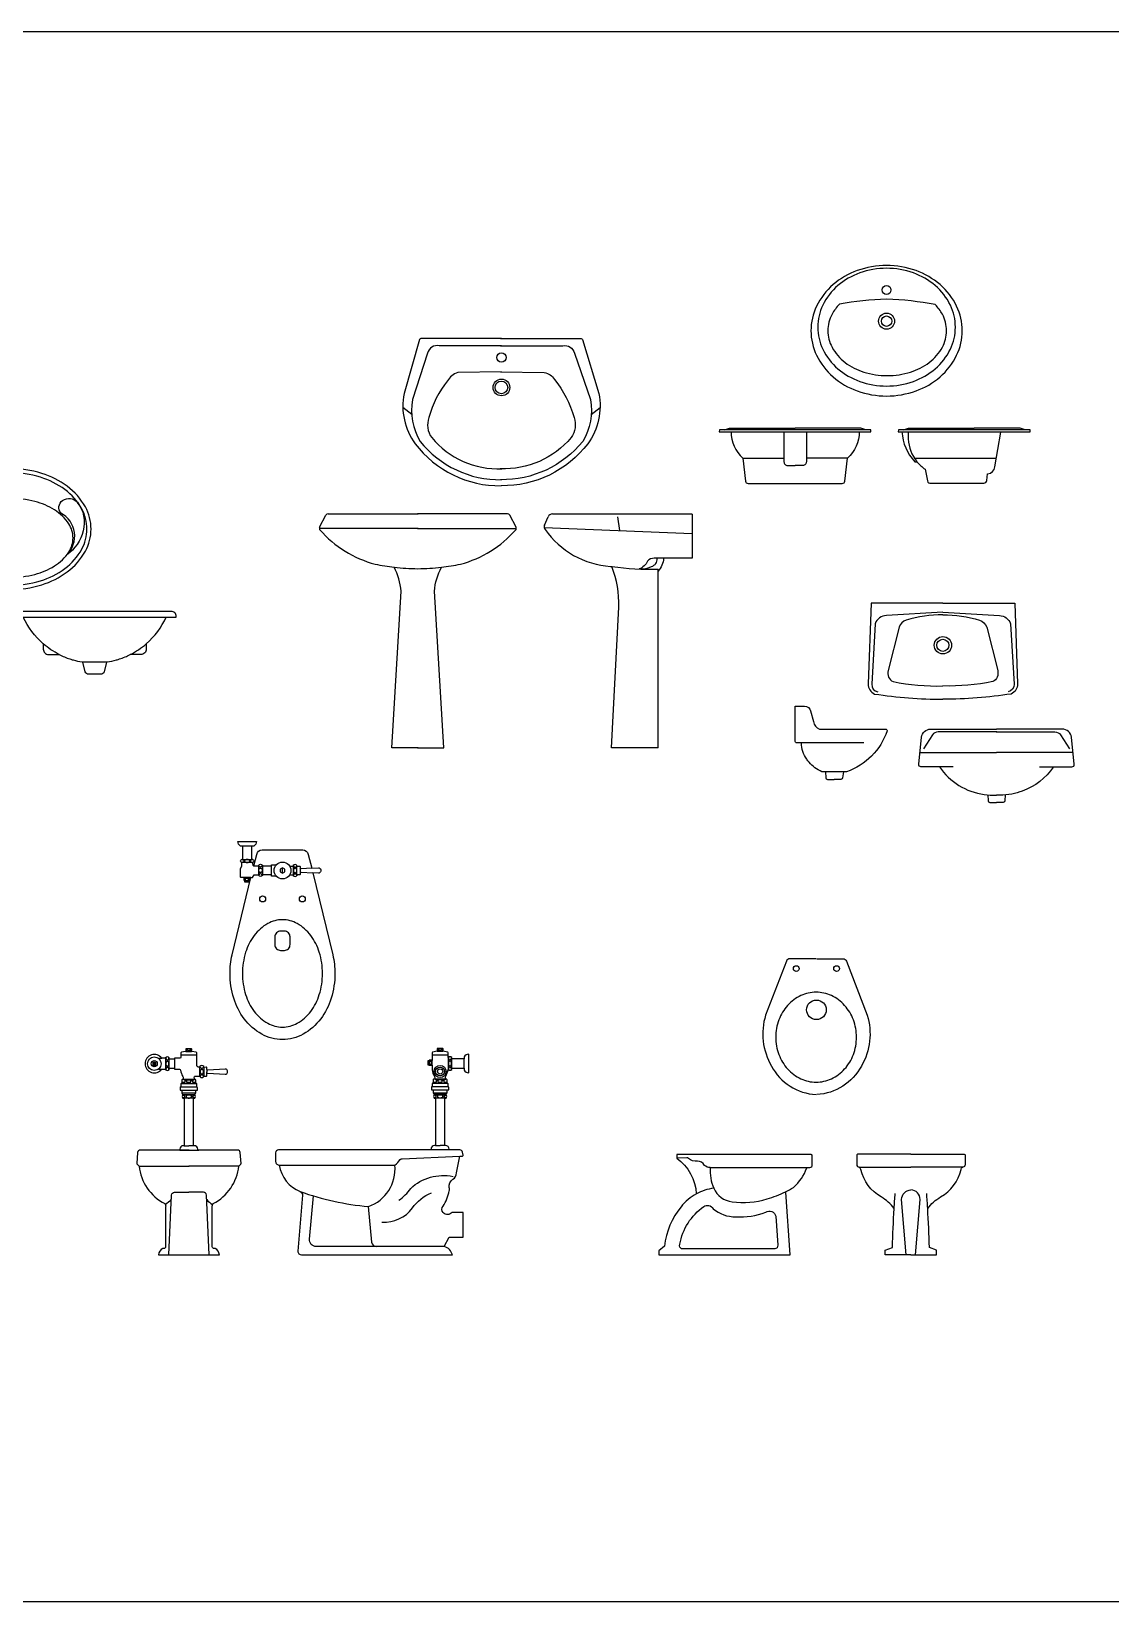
# Model space of a CAD drawing. Header units: millimetres. Extents: x 14385 to 129787, y 107826 to 186798.
# Drawn here: x 72514 to 76258, y 134575 to 140022 of the extents above; entities that cross this region are included whole.
import ezdxf

# ---------------------------------------------------------------- set-up
doc = ezdxf.new("R2010")
doc.units = ezdxf.units.MM
doc.header["$LTSCALE"] = 1000
doc.layers.add('FF-FIXT', color=31, linetype='Continuous')

# ---------------------------------------------------------------- blocks, each defined once
blk = doc.blocks.new('做成ACAD TuKuai0428')
at = {"color": 0}
for points in [[(-185.8, 691.4), (-434.8, 691.4), (-444.7, 411.1, 0.307283), (-422.8, 376.1, 0.039399), (-185.8, 358.1, 1.95227)], [(-185.8, 660.1), (-381.9, 648.7, 0.294881), (-420.8, 620.1), (-432.8, 410.1, 0.387832), (-411.8, 384.1, 3.105093)], [(-185.8, 691.4), (63.2, 691.4), (73.1, 411.1, -0.307283), (51.2, 376.1, -0.039399), (-185.8, 358.1, -1.95227)], [(-185.8, 660.1), (10.3, 648.7, -0.294881), (49.2, 620.1), (61.2, 410.1, -0.387832), (40.2, 384.1, -3.105093)], [(-185.8, 651.1, 0.079057), (-312.8, 632.1, 0.226993), (-337.8, 608.1), (-375.8, 457.1, 0.357975), (-358.8, 419.1, 0.056912), (-185.8, 404.1, 1.688734)], [(-185.8, 651.1, -0.079057), (-58.8, 632.1, -0.226993), (-33.8, 608.1), (4.2, 457.1, -0.357975), (-12.8, 419.1, -0.056912), (-185.8, 404.1, -1.688734)], [(-676.7, 206.5), (-691.7, 206.5, -0.414214), (-698.7, 213.6), (-698.7, 334), (-665.9, 334, -0.34856), (-644.8, 317.3), (-634.7, 280.5, 0.279479), (-613.7, 254.5, 2.189934)], [(-613.7, 254.5), (-384.8, 254.5, -0.414214), (-379.7, 249.4), (-379.7, 248.5, -0.235242), (-520, 106.4)], [(-197.8, 123.5), (-261.8, 123.5, -0.447254), (-269.8, 132.4), (-260, 226.1, -0.381978), (-228.2, 254.5), (0, 254.5)], [(0.7, 244.5), (-202.8, 244.5, 0.247091), (-221.8, 234.5), (-252.8, 185.5)], [(-0.7, 244.5), (202.8, 244.5, -0.247091), (221.8, 234.5), (252.8, 185.5)], [(197.8, 123.5), (261.8, 123.5, 0.447254), (269.8, 132.4), (260, 226.1, 0.381978), (228.2, 254.5), (0, 254.5)], [(-459.7, 206.5), (-676.7, 206.5, -0.414214)], [(-658.1, 150.1, -0.143761), (-676.7, 206.5, -1.011604)], [(-649.8, 139.5, -0.031963), (-658.1, 150.1, -1.011604)], [(-605.8, 106.4, -0.121736), (-649.8, 139.5, -0.969098)], [(-197.8, 123.5, 0.211167), (-42.9, 27.4, 39.481747)], [(-149.8, 123.5), (-197.8, 123.5, -0.447254)], [(197.8, 123.5, -0.156179), (89.3, 39, -39.481747)], [(149.8, 123.5), (197.8, 123.5, 0.447254)], [(-520, 106.4), (-605.8, 106.4, -0.310579)], [(-593.5, 105.9), (-592.2, 85.7, 0.399411), (-586.2, 80), (-562.9, 80)], [(-530.9, 105.9), (-533.7, 85.7, -0.399411), (-539.6, 80), (-562.9, 80)], [(-42.9, 27.4, 0.047015), (0, 25, 39.179914)], [(-30.5, 25.9), (-29.3, 5.7, 0.399411), (-23.3, 0), (0, 0)], [(42.9, 27.4, -0.047015), (0, 25, -39.179914)], [(30.5, 25.9), (29.3, 5.7, -0.399411), (23.3, 0), (0, 0)], [(81.6, 36.3, -0.044081), (42.9, 27.4, -39.481747)], [(89.3, 39, -0.00913), (81.6, 36.3, -39.481747)]]:
    blk.add_lwpolyline(points, format="xyb", dxfattribs=at)
for points in [[(-266.4, 173.5), (0, 173.5)], [(266.4, 173.5), (0, 173.5)]]:
    blk.add_lwpolyline(points, dxfattribs=at)
for radius in [30, 21]:
    blk.add_circle((-185.8, 545.1), radius, dxfattribs=at)
blk = doc.blocks.new('做成ACAD TuKuai0427')
blk.add_line((413.1, 88.1), (698.2, 88.1))
for points in [[(317.1, 755.9, 0.086016), (215.1, 738.2, 0.09242), (131.6, 689.6, 0.103199), (74.1, 614.5, 0.112371), (54.8, 529.6, 0.112371), (74.1, 444.7, 0.103199), (131.6, 369.6, 0.09242), (215.1, 321, 0.086016), (317.1, 303.3, 0.086016), (419.2, 321, 0.09242), (502.6, 369.6, 0.103199), (560.1, 444.7, 0.112371), (579.4, 529.6, 0.112371), (560.1, 614.5, 0.103199), (502.6, 689.6, 0.09242), (419.2, 738.2, 0.086016)], [(317.1, 746.2, 0.085303), (224.2, 730.2, 0.092016), (148.3, 686.4, 0.103432), (96, 618.6, 0.11326), (78.4, 542.1, 0.11326), (96, 465.6, 0.103432), (148.3, 397.8, 0.092016), (224.2, 354, 0.085303), (317.1, 338, 0.085303), (410.1, 354, 0.092016), (485.9, 397.8, 0.103432), (538.3, 465.6, 0.11326), (555.8, 542.1, 0.11326), (538.3, 618.6, 0.103432), (485.9, 686.4, 0.092016), (410.1, 730.2, 0.085303)]]:
    blk.add_lwpolyline(points, format="xyb", close=True)
for points in [[(153.3, 621.6, 0.065083), (127.8, 586.7, 0.126182), (113.1, 529.6, 0.126182)], [(113.1, 529.6, 0.126182), (127.8, 472.5, 0.105983), (173.5, 419.6, 0.086078), (238, 386.5, 0.075871), (319.2, 374.1, 0.075871), (400.4, 386.5, 0.086078), (465, 419.6, 0.105983), (510.7, 472.5, 0.126182), (525.3, 529.6, 0.126182), (510.7, 586.7, 0.062882), (486.2, 620.5, 0.086078)], [(-222.2, 179.3, 0.214765), (-181.8, 88.1)], [(-38.9, 178.3), (-38.9, 74.9, 0.414214), (-25.8, 61.8), (0.4, 61.8)], [(38.9, 178.3), (38.9, 74.9, -0.414214), (25.8, 61.8), (-0.4, 61.8)], [(222.2, 179.3, -0.214765), (181.8, 88.1)], [(370.4, 179.2, 0.177756), (415.1, 75.3), (422.3, 75.3)], [(392.3, 178.3), (392.3, 154.4, 0.162908), (422.3, 75.3)], [(654.2, 0.9, 0.390984), (664.6, 10.5), (667.5, 33.4, 0.379314), (693.2, 58.1), (713.2, 178.3)], [(-181.8, 88.1), (-172.6, 8.1, 0.381163), (-163.5, 0), (-99.5, 0), (-87.7, 0), (-26.6, 0), (0, 0), (26, 0), (87.7, 0), (99.5, 0), (163.5, 0, 0.381163), (172.6, 8.1), (181.8, 88.1)], [(422.3, 75.3, 0.071726), (450.4, 49.6), (458.9, 8.6, 0.429102), (471.3, 0.9), (601.7, 0.9, 0.390984)], [(601.7, 0.9), (654.2, 0.9, 0.390984)]]:
    blk.add_lwpolyline(points, format="xyb")
for points in [[(-244.7, 185.4), (-262.8, 185.4), (-263.8, 179.3)], [(-263.8, 179.3), (-222.2, 179.3)], [(-244.7, 185.4), (-227.3, 191.5), (0, 191.5)], [(244.7, 185.4), (-244.7, 185.4)], [(-222.2, 179.3), (222.2, 179.3)], [(244.7, 185.4), (227.3, 191.5), (0, 191.5)], [(222.2, 179.3), (262.8, 179.3), (262.8, 185.4), (244.7, 185.4)], [(376.1, 185.4), (358.1, 185.4), (357.1, 179.3)], [(357.1, 179.3), (370.4, 179.3)], [(370.4, 179.3), (713.2, 179.3)], [(376.1, 185.4), (393.5, 191.5), (620.8, 191.5)], [(797.5, 185.4), (376.1, 185.4)], [(797.5, 185.4), (780.2, 191.5), (620.8, 191.5)], [(713.2, 179.3), (815.6, 179.3), (815.6, 185.4), (797.5, 185.4)], [(-181.8, 88.1), (-38.9, 88.1)], [(181.8, 88.1), (38.9, 88.1)]]:
    blk.add_lwpolyline(points)
for centre, radius in [((317.1, 671.2), 15.3), ((317.1, 562.9), 27.8), ((317.1, 562.9), 18.1)]:
    blk.add_circle(centre, radius)
for centre, radius, start, end in [((358.2, -505.8), 1145.9, 92.0521, 100.2987), ((275.4, -505.9), 1146, 79.4024, 87.913)]:
    blk.add_arc(centre, radius, start, end)
blk = doc.blocks.new('做成ACAD TuKuai0426')
for p, q in [((133.1, 1156.5), (102.2, 1181.5)), ((755.8, 1156.5), (786.7, 1181.5)), ((-186.2, 765.6), (-164.3, 807.6)), ((-157, 812), (155, 812)), ((465.7, 812), (153.7, 812)), ((494.9, 765.6), (473, 807.6)), ((594.1, 773), (606.5, 802.3)), ((621.3, 812), (1105.7, 812)), ((987.7, 613.2), (987.7, 620)), ((987.7, 0), (987.7, 613.2))]:
    blk.add_line(p, q)
for points in [[(444.4, 1420.6), (165.3, 1420.6, 0.349334), (160.5, 1416.7), (106.8, 1229.5, 0.210862), (145.1, 1055.4, 0.238221), (443.4, 909.6, -0.006376)], [(441.5, 1420.6), (720.5, 1420.6, -0.349334), (725.4, 1416.7), (782.1, 1229.5, -0.210862), (743.8, 1055.4, -0.236938), (443.5, 909.6, 0.006376)], [(444.4, 1395.6), (228.4, 1395.6, 0.390337), (188.4, 1369.6), (136.1, 1208.4, 0.183446), (162.4, 1063.6, 0.232242), (444.4, 930.6, 0.646667)], [(441.5, 1395.6), (657.5, 1395.6, -0.390337), (697.5, 1369.6), (752.8, 1208.4, -0.183446), (726.5, 1063.6, -0.230237), (441.5, 930.6, -0.646667)], [(444.4, 1304.6), (292.9, 1302, 0.204561), (257.4, 1273.6, 0.107345), (192.7, 1146.3, 0.24654), (202.4, 1076.6, 0.234802), (445.4, 968.6, 0.791678)], [(441.5, 1304.6), (592.9, 1302, -0.218686), (628.5, 1278.6, -0.103144), (696.1, 1146.3, -0.24654), (686.5, 1076.6, -0.232404), (440.5, 968.6, -0.791678)], [(1105.7, 811), (1105.7, 658), (1006.7, 658, 0.240306)], [(1006.7, 658), (974.7, 658, 0.240306), (950.7, 648, -0.219906), (921.7, 621, 6.2607)], [(983.7, 658, -0.342017), (963.7, 628, -0.117748), (931.7, 620, 189.338615)], [(1006.7, 658, -0.172288), (987.6, 613.2, 0.079687)], [(155, 0), (64, 0), (96.8, 544, 0.094609), (72.3, 627, -1.525098)], [(153.7, 0), (244.7, 0), (211.8, 544, -0.094609), (236.3, 627, 1.525098)], [(987.7, 0), (825.7, 0), (851.4, 489, 0.103398), (827.5, 629.3, 5.161723)]]:
    blk.add_lwpolyline(points, format="xyb")
for points in [[(592.7, 765), (1105.7, 744)], [(846.7, 802), (853.7, 754.3)], [(155, 761), (-186, 761)], [(153.7, 761), (494.7, 761)]]:
    blk.add_lwpolyline(points)
for centre, radius in [((444.4, 1354.6), 16), ((444.4, 1250.6), 29), ((444.4, 1250.6), 22)]:
    blk.add_circle(centre, radius)
for centre, radius, start, end in [((-178.9, 761.8), 8.25, 152.4267, 221.363), ((-157, 803.8), 8.25, 90, 152.4267), ((465.7, 803.8), 8.25, 27.5733, 90), ((487.6, 761.8), 8.25, 318.637, 27.5733), ((608.8, 766.8), 16, 156.9487, 215.1468), ((621.3, 796), 16, 90, 156.9487), ((106.2, 1012.9), 388.2, 221.363, 255.1139), ((202.4, 1012.9), 388.2, 284.8861, 318.637), ((842.9, 931.6), 302.2, 215.1468, 266.1673), ((159.5, 1372.9), 751, 258.2458, 263.3339), ((159.5, 1372.9), 751, 258.2458, 263.3339), ((159.5, 1372.9), 751, 263.3339, 269.6059), ((149.2, 1372.9), 751, 270.3941, 276.6661), ((149.2, 1372.9), 751, 276.6661, 281.7542), ((969.3, 1683.1), 1063.2, 262.0734, 262.3523), ((969.3, 1683.1), 1063.2, 262.3523, 270.9902)]:
    blk.add_arc(centre, radius, start, end)
blk = doc.blocks.new('做成ACAD TuKuai0425')
for points in [[(39.7, 499.8, 0.12778), (59.7, 422.9, 0.106194), (122.5, 351.3, 0.085342), (210.8, 306.6, 0.074814), (322.2, 289.8, 0.074814), (433.7, 306.6, 0.085342), (522, 351.3, 0.106194), (584.8, 422.9, 0.12778), (604.7, 499.8, 0.12778), (584.8, 576.8, 0.106194), (522, 648.3, 0.085342), (433.7, 693, 0.074814), (322.2, 709.8, 0.074814), (210.8, 693, 0.085342), (122.5, 648.3, 0.106194), (59.7, 576.8, 0.12778)], [(54, 499.8, 0.12778), (72.2, 429.8, 0.106194), (131, 362.8, 0.085342), (215, 320.2, 0.074814), (322.2, 304.1, 0.074814), (429.5, 320.2, 0.085342), (513.5, 362.8, 0.106194), (572.3, 429.8, 0.12778), (590.5, 499.8, 0.12778), (572.3, 569.8, 0.106194), (513.5, 636.8, 0.085342), (429.5, 679.4, 0.074814), (322.2, 695.5, 0.074814), (215, 679.4, 0.085342), (131, 636.8, 0.106194), (72.2, 569.8, 0.12778)], [(542.1, 469, 0.147293), (527.4, 517.8, 0.107138), (477.7, 566.2, 0.076503), (410.1, 595.3, 0.063457), (322.3, 606.5, 0.063457), (234.4, 595.3, 0.076503), (166.8, 566.2, 0.107138), (117.1, 517.8, 0.147293), (102.4, 469, 0.147293), (117.1, 420.2, 0.107138), (166.8, 371.8, 0.076503), (234.4, 342.7, 0.063457), (322.3, 331.5, 0.063457), (410.1, 342.7, 0.076503), (477.7, 371.8, 0.107138), (527.4, 420.2, 0.147293)]]:
    blk.add_lwpolyline(points, format="xyb", close=True)
for points in [[(124.1, 410.5, -0.512124), (144.5, 555, 0.433862), (138.4, 599, 0.383662), (87.1, 592.9, 0.231311), (66.9, 493.5, 0.183091), (124.1, 410.5, 0.790231)], [(520.4, 410.3, 0.511627), (499.9, 555, -0.433862), (506, 599, -0.383662), (557.3, 592.9, -0.231311), (577.5, 493.5, -0.182861), (520.4, 410.3, -0.790231)], [(-187.9, 194.6), (-199, 194.6), (-244.3, 194.6), (-244.3, 196.8, -0.414214), (-227, 214.1), (160.8, 214.1, -0.414214), (178.1, 196.8), (178.1, 194.6)], [(-187.9, 195.3), (-178.2, 85, 0.221907), (-172.9, 75.8)], [(155.9, 194.4), (126.3, 105.7, -0.233781), (24.3, 42.1)], [(865.3, 194.6), (899.9, 194.6), (899.9, 196.8, 0.414214), (882.6, 214.1), (352.4, 214.1, 0.414214), (335.1, 196.8), (335.1, 194.6)], [(438.9, 101.7, -0.108206), (369.7, 194.6, -7.780617)], [(796.1, 101.7, 0.108206), (865.3, 194.6, 7.780617)], [(-172.9, 75.8, 0.153616), (-165.7, 73.5), (-159.3, 73.5)], [(-133, 29.3, -0.160847), (-156.4, 73.5, -108.489419)], [(24.3, 42.1), (-65.3, 42.1, -0.227823), (-129.2, 73.5, -0.240684)], [(438.9, 101.7), (438.9, 83.1, 0.414214), (457.5, 64.5), (494.3, 64.5)], [(494.3, 64.5, -0.061835), (438.9, 101.7, -7.780617)], [(494.3, 64.5, 0.037253), (531.5, 49.1, 0.010455), (542.3, 45.7, 0.030168), (574.2, 38.7), (617.5, 38.7), (660.8, 38.7, 0.030168), (692.7, 45.7, 0.010455), (703.5, 49.1, 0.037253), (740.7, 64.5, 7.780617)], [(796.1, 101.7), (796.1, 83.1, -0.414214), (777.5, 64.5), (740.7, 64.5)], [(740.7, 64.5, 0.061835), (796.1, 101.7, 7.780617)], [(-62.3, 7.2), (-77.8, 7.2, -0.193211), (-133, 29.3, -108.489419)], [(-53.6, 0), (-54.2, 0, -0.392281), (-62.3, 7.5)], [(-1, 0), (-53.6, 0, -0.392281)], [(24.3, 42.1), (11.3, 8.1, -0.310853), (-0.4, 0), (-1, 0, -0.392281)], [(658.5, 38.5), (650.5, 4.5, -0.310853), (638.7, -3.6), (638.2, -3.6), (617.5, -3.6), (596.8, -3.6), (596.2, -3.6, -0.310853), (584.5, 4.5), (576.5, 38.5)]]:
    blk.add_lwpolyline(points, format="xyb")
for points in [[(155.9, 194.6), (143.5, 194.6), (-187.9, 194.6)], [(178.1, 194.6), (155.9, 194.6)], [(335.1, 194.6), (369.7, 194.6)], [(369.7, 194.6), (865.3, 194.6)], [(-159.3, 73.5), (-156.4, 73.5)], [(-156.4, 73.5), (-129.2, 73.5)], [(-62.3, 7.5), (-64.9, 42.1)], [(-1, 0), (0, 0), (0, 0)]]:
    blk.add_lwpolyline(points)
for centre, radius in [((318.2, 652.4), 16.2), ((318.2, 486.4), 36), ((318.2, 486.4), 24.1)]:
    blk.add_circle(centre, radius)
blk = doc.blocks.new('做成ACAD TuKuai0419')
for points in [[(90.3, 1027), (-1.3, 1027, 0.31031), (-12.7, 1019.2), (-84.9, 831.4, 0.209071), (-64.7, 655, 0.263422), (90.3, 556, 0.714646)], [(92.3, 1027), (183.9, 1027, -0.31031), (195.3, 1019.2), (267.5, 831.4, -0.209071), (247.3, 655, -0.263422), (92.3, 556, -0.714646)], [(57.7, 302.7), (68.7, 302.7, 0.438585), (76.7, 312.7), (76.7, 343.7, 0.414214), (72.7, 347.7), (-393.3, 347.7)], [(-393.3, 347.7), (-393.3, 335.7, -0.232193)], [(-277.2, 302.6, -0.188795), (-296.9, 310.3, 0.29767), (-321.3, 324.9, -0.250838), (-352.3, 334.7, 0.109772), (-358.3, 336.7), (-393.3, 335.7)], [(-393.3, 335.7, -0.230632), (-325.3, 211.7, 60.525844)], [(419.2, 349.7), (236.2, 349.7, 0.414214), (231.2, 344.7), (231.2, 312.7, 0.382162), (239.2, 303.8)], [(419.2, 349.7), (602.2, 349.7, -0.414214), (607.2, 344.7), (607.2, 312.7, -0.382162), (599.2, 303.8)], [(-277.9, 302.7), (57.7, 302.7, 0.437278)], [(-277.2, 302.6, 0.110319), (-264.9, 230.8, 0.256278)], [(-15.8, 218.6, 0.022231), (11.4, 233.7, 0.136204), (57.7, 301.7, 1.370328)], [(239.2, 303.8, 0.027671), (240.2, 303.7), (419.2, 303.7)], [(360.9, 160.6, 0.106999), (316.2, 200.7, -0.204744), (245.2, 295.7, 0.337547), (239.2, 303.7, -7.19455)], [(599.2, 303.8, -0.027671), (598.2, 303.7), (419.2, 303.7)], [(477.5, 160.6, -0.106999), (522.2, 200.7, 0.204744), (593.2, 295.7, -0.337547), (599.2, 303.7, 7.19455)], [(-264.9, 230.8, 0.092456), (-325.1, 211.4, 0.140976)], [(-264.9, 230.8, 0.256278), (-201.3, 183.8, 0.106428), (-79.6, 194.1, 0.048986), (-15.8, 218.6, 0.137135)], [(403.2, -0.3), (387, 192, -0.38822), (419.2, 225.7, -1.070237)], [(435.2, -0.3), (451.4, 192, 0.38822), (419.2, 225.7, 1.070237)], [(-325.1, 211.4, 0.101686), (-378.3, 166.7, 0.144512), (-435.5, 30.3), (-455, 14), (-455, -0.3), (0, 0), (-15.3, 217.5)], [(-50, 134.1), (-43, 33.4, -0.430149), (-53.3, 20.3), (-374.3, 20.3, -0.432977), (-382.5, 36.5, -0.197534), (-299.3, 167.7, -0.457931), (-267.3, 159.7, 0.171195), (-188.3, 131.7, 0.109936), (-84.3, 148.3, -0.534838), (-50, 134.1, -1.217066)], [(361.1, 160.6, -0.003026), (364.5, 212.9, -28.132886)], [(477.4, 160.6, 0.003026), (474, 212.9, 28.132886)], [(419.2, -0.3), (330.2, -0.3), (330.2, 15.7), (355.2, 25.4, -0.007807), (361.1, 160.6, -28.132886)], [(419.2, -0.3), (508.2, -0.3), (508.2, 15.7), (483.3, 25.4, 0.007807), (477.4, 160.6, 28.132886)]]:
    blk.add_lwpolyline(points, format="xyb")
blk.add_lwpolyline([(90.3, 911, 0.108528), (37.5, 899.4, 0.102098), (-8.7, 865.3, 0.094151), (-38.8, 815.4, 0.089211), (-49.7, 755, 0.089211), (-38.8, 694.5, 0.094151), (-8.7, 644.7, 0.102098), (37.5, 610.6, 0.108528), (90.3, 599, 0.108528), (143.1, 610.6, 0.102098), (189.3, 644.7, 0.094151), (219.4, 694.5, 0.089211), (230.3, 755, 0.089211), (219.4, 815.4, 0.094151), (189.3, 865.3, 0.102098), (143.1, 899.4, 0.108528)], format="xyb", close=True)
for centre, radius in [((21.3, 993), 10), ((161.3, 993), 10), ((91.3, 850), 34)]:
    blk.add_circle(centre, radius)
blk = doc.blocks.new('做成ACAD TuKuai0418')
for p, q in [((-772.4, 669), (-772.4, 657.5)), ((191.9, 658.6), (191.9, 674.6)), ((246.9, 684.7), (246.9, 643.2)), ((302.5, 648.2), (302.5, 679.7)), ((-758.2, 644.5), (-746.5, 644.5)), ((-600.9, 651.5), (-600.9, 619.5)), ((-683.9, 363.7), (-621.1, 363.7)), ((250.6, 364.4), (187.8, 364.4))]:
    blk.add_line(p, q)
for points in [[(-465.1, 1372), (-465.1, 1418), (-473.1, 1418, -0.293225), (-482.1, 1434), (-418.1, 1434, -0.293225), (-427.1, 1418), (-435.1, 1418), (-435.1, 1372), (-430.6, 1372, -0.636364), (-430.6, 1361), (-432.1, 1361), (-432.1, 1356.5, 0.32715), (-426.9, 1349.3), (-417.1, 1389.4, -0.345636), (-398.4, 1404.7), (-257.5, 1404.7, -0.345636), (-238.1, 1389.4), (-226.2, 1341.1), (-202.8, 1342.5, -0.415336), (-194.8, 1336), (-194.8, 1331, -0.415336), (-202.8, 1324.5), (-222.5, 1325.6), (-153, 1041.3, -0.056198), (-145.7, 976.4, -0.075062), (-158.7, 890.2, -0.085516), (-194.9, 819, -0.106146), (-255.8, 765.8, -0.127402), (-327.6, 747.2, -0.127402), (-399.4, 765.8, -0.106146), (-460.3, 819, -0.085516), (-496.5, 890.2, -0.075062), (-509.5, 976.4, -0.056198), (-502.2, 1041.3), (-436.8, 1309), (-443.6, 1309), (-443.6, 1306.4), (-442.6, 1306.4), (-442.6, 1298.4), (-445.1, 1298.4), (-445.1, 1293), (-458, 1293), (-458, 1298.4), (-460.6, 1298.4), (-460.6, 1306.4), (-459.6, 1306.4), (-459.6, 1309), (-471.1, 1309, -0.414214), (-473.1, 1311), (-473.1, 1339), (-468.1, 1350), (-468.1, 1361), (-469.7, 1361, -0.636364), (-469.7, 1372, -0.222222)], [(-450.1, 1372, 0.06206), (-453.7, 1371.5, 0.075298), (-456.5, 1370.3, 0.107049), (-458.5, 1368.4, 0.150029), (-459.1, 1366.5, 0.150029), (-458.5, 1364.5, 0.107049), (-456.5, 1362.6, 0.075298), (-453.7, 1361.4, 0.06206), (-450.1, 1361, 0.06206), (-446.5, 1361.4, 0.075298), (-443.8, 1362.6, 0.107049), (-441.7, 1364.5, 0.150029), (-441.1, 1366.5, 0.150029), (-441.7, 1368.4, 0.107049), (-443.8, 1370.3, 0.075298), (-446.5, 1371.5, 0.06206)], [(-397.1, 1316.5, -0.538462), (-410.1, 1316.5), (-410.1, 1351.5, -0.538462), (-397.1, 1351.5)], [(-409.6, 1334, -0.075445), (-409.2, 1337.1, -0.085783), (-407.9, 1339.6, -0.10607), (-405.8, 1341.4, -0.126822), (-403.6, 1342, -0.126822), (-401.4, 1341.4, -0.10607), (-399.4, 1339.6, -0.085783), (-398.1, 1337.1, -0.075445), (-397.6, 1334, -0.075445), (-398.1, 1330.8, -0.085783), (-399.4, 1328.3, -0.10607), (-401.4, 1326.5, -0.126822), (-403.6, 1326, -0.126822), (-405.8, 1326.5, -0.10607), (-407.9, 1328.3, -0.085783), (-409.2, 1330.8, -0.075445)], [(-290.3, 1316, 0.538462), (-277.3, 1316), (-277.3, 1351, 0.538462), (-290.3, 1351)], [(-277.8, 1333.5, 0.075445), (-278.2, 1336.6, 0.085783), (-279.5, 1339.1, 0.10607), (-281.6, 1340.9, 0.126822), (-283.8, 1341.5, 0.126822), (-286, 1340.9, 0.10607), (-288, 1339.1, 0.085783), (-289.3, 1336.6, 0.075445), (-289.8, 1333.5, 0.075445), (-289.3, 1330.3, 0.085783), (-288, 1327.8, 0.10607), (-286, 1326, 0.126822), (-283.8, 1325.5, 0.126822), (-281.6, 1326, 0.10607), (-279.5, 1327.8, 0.085783), (-278.2, 1330.3, 0.075445)], [(-188.7, 976.4, 0.075062), (-199.8, 1049.8, 0.085516), (-229.4, 1108, 0.106146), (-276.7, 1149.4, 0.127402), (-327.6, 1162.6, 0.127402), (-378.5, 1149.4, 0.106146), (-425.8, 1108, 0.085516), (-455.4, 1049.8, 0.075062), (-466.5, 976.4, 0.075062), (-455.4, 902.9, 0.085516), (-425.8, 844.7, 0.106146), (-378.5, 803.3, 0.127402), (-327.6, 790.2, 0.127402), (-276.7, 803.3, 0.106146), (-229.4, 844.7, 0.085516), (-199.8, 902.9, 0.075062)], [(-334.1, 1056.4), (-321.1, 1056.4, 0.414214), (-301.1, 1076.4), (-301.1, 1103.2, 0.414214), (-321.1, 1123.2), (-334.1, 1123.2, 0.414214), (-354.1, 1103.2), (-354.1, 1076.4, 0.414214)], [(-652.4, 714.5, 0.051099), (-654.6, 714.3, 0.064948), (-656.3, 713.7, 0.104203), (-657.6, 712.7, 0.174705), (-657.9, 711.7, 0.174705), (-657.6, 710.8, 0.104203), (-656.3, 709.8, 0.064948), (-654.6, 709.2, 0.051099), (-652.4, 709, 0.051099), (-650.2, 709.2, 0.064948), (-648.5, 709.8, 0.104203), (-647.2, 710.8, 0.174705), (-646.9, 711.7, 0.174705), (-647.2, 712.7, 0.104203), (-648.5, 713.7, 0.064948), (-650.2, 714.3, 0.051099)], [(219.4, 715.2, 0.051099), (217.2, 715, 0.064948), (215.5, 714.4, 0.104203), (214.2, 713.4, 0.174705), (213.9, 712.4, 0.174705), (214.2, 711.5, 0.104203), (215.5, 710.5, 0.064948), (217.2, 709.9, 0.051099), (219.4, 709.7, 0.051099), (221.6, 709.9, 0.064948), (223.3, 710.5, 0.104203), (224.6, 711.5, 0.174705), (224.9, 712.4, 0.174705), (224.6, 713.4, 0.104203), (223.3, 714.4, 0.064948), (221.6, 715, 0.051099)], [(-726.9, 671.5, 0.139889), (-728.9, 670.9, 0.107118), (-730.8, 669.1, 0.079812), (-731.9, 666.5, 0.067459), (-732.4, 663.2, 0.067459), (-731.9, 660, 0.079812), (-730.8, 657.4, 0.107118), (-728.9, 655.6, 0.139889), (-726.9, 655, 0.139889), (-724.9, 655.6, 0.107118), (-723, 657.4, 0.079812), (-721.8, 660, 0.067459), (-721.4, 663.2, 0.067459), (-721.8, 666.5, 0.079812), (-723, 669.1, 0.107118), (-724.9, 670.9, 0.139889)], [(253.4, 672.2, 0.139889), (251.4, 671.6, 0.107118), (249.5, 669.8, 0.079812), (248.4, 667.2, 0.067459), (247.9, 663.9, 0.067459), (248.4, 660.7, 0.079812), (249.5, 658.1, 0.107118), (251.4, 656.3, 0.139889), (253.4, 655.7, 0.139889), (255.4, 656.3, 0.107118), (257.3, 658.1, 0.079812), (258.5, 660.7, 0.067459), (258.9, 663.9, 0.067459), (258.5, 667.2, 0.079812), (257.3, 669.8, 0.107118), (255.4, 671.6, 0.139889)], [(-613.4, 635.5, 0.075445), (-612.9, 632.3, 0.085783), (-611.6, 629.8, 0.10607), (-609.6, 628.1, 0.126822), (-607.4, 627.5, 0.126822), (-605.2, 628.1, 0.10607), (-603.1, 629.8, 0.085783), (-601.9, 632.3, 0.075445), (-601.4, 635.5, 0.075445), (-601.9, 638.6, 0.085783), (-603.1, 641.1, 0.10607), (-605.2, 642.9, 0.126822), (-607.4, 643.5, 0.126822), (-609.6, 642.9, 0.10607), (-611.6, 641.1, 0.085783), (-612.9, 638.6, 0.075445)], [(-652.4, 554.5, 0.056317), (-656.2, 554.1, 0.070072), (-659.1, 553, 0.106079), (-661.3, 551.1, 0.1622), (-661.9, 549.2, 0.1622), (-661.3, 547.4, 0.106079), (-659.1, 545.5, 0.070072), (-656.2, 544.4, 0.056317), (-652.4, 544, 0.056317), (-648.6, 544.4, 0.070072), (-645.7, 545.5, 0.106079), (-643.5, 547.4, 0.1622), (-642.9, 549.2, 0.1622), (-643.5, 551.1, 0.106079), (-645.7, 553, 0.070072), (-648.6, 554.1, 0.056317)], [(219.3, 555.2, 0.056317), (215.4, 554.8, 0.070072), (212.6, 553.7, 0.106079), (210.4, 551.8, 0.1622), (209.8, 549.9, 0.1622), (210.4, 548.1, 0.106079), (212.6, 546.2, 0.070072), (215.4, 545.1, 0.056317), (219.3, 544.7, 0.056317), (223.1, 545.1, 0.070072), (226, 546.2, 0.106079), (228.2, 548.1, 0.1622), (228.8, 549.9, 0.1622), (228.2, 551.8, 0.106079), (226, 553.7, 0.070072), (223.1, 554.8, 0.056317)]]:
    blk.add_lwpolyline(points, format="xyb", close=True)
for points in [[(-435.1, 1418), (-465.1, 1418)], [(-436.8, 1309), (-431.1, 1309), (-426.1, 1319), (-410.1, 1319)], [(-348.7, 1313.5), (-365.6, 1313.5), (-365.6, 1353.5), (-348.7, 1353.5)], [(-327.6, 1324), (-327.6, 1343)], [(-460.6, 1306.4), (-456.6, 1305.4), (-451.6, 1306.4), (-446.6, 1305.4), (-442.6, 1306.4)], [(-460.6, 1298.4), (-456.6, 1299.4), (-451.6, 1298.4), (-446.6, 1299.4), (-442.6, 1298.4)], [(-443.6, 1306.4), (-459.6, 1306.4)], [(-458, 1298.4), (-445.1, 1298.4)], [(-456.6, 1305.4), (-456.6, 1299.4)], [(-446.6, 1305.4), (-446.6, 1299.4)], [(-758.2, 682), (-746.5, 682)], [(-701.9, 679), (-701.9, 647.5)], [(-679.9, 693.5), (-624.9, 693.5)], [(-662.4, 705.5), (-642.9, 705.5)], [(180.9, 657.6), (181.9, 661.6), (180.9, 666.6), (181.9, 671.6), (180.9, 675.6)], [(180.9, 673.6), (180.9, 659.6)], [(181.9, 671.6), (187.9, 671.6)], [(181.9, 661.6), (187.9, 661.6)], [(188.9, 657.6), (187.9, 661.6), (188.9, 666.6), (187.9, 671.6), (188.9, 675.6)], [(188.9, 658.6), (188.9, 674.6)], [(191.9, 694.2), (246.9, 694.2)], [(209.4, 706.2), (228.9, 706.2)], [(-676.9, 599), (-664.9, 599), (-664.9, 605), (-660.4, 605), (-660.4, 599), (-644.9, 599), (-644.9, 605), (-639.9, 605), (-639.9, 599), (-628.2, 599)], [(-632.9, 608.5), (-672.4, 608.5)], [(-613.9, 618.5), (-613.9, 653)], [(-589.9, 643), (-589.9, 635.5)], [(-589.9, 628), (-589.9, 635.5)], [(194.8, 599.7), (206.8, 599.7), (206.8, 605.7), (211.3, 605.7), (211.3, 599.7), (226.8, 599.7), (226.8, 605.7), (231.8, 605.7), (231.8, 599.7), (243.4, 599.7)], [(237.9, 609.2), (200.4, 609.2)], [(-679.9, 583), (-625.1, 583)], [(-676.9, 595), (-628.4, 595)], [(-676.9, 572), (-628.4, 572)], [(-676.9, 562), (-628.4, 562)], [(-671.9, 556.5), (-632.9, 556.5)], [(191.8, 583.7), (246.6, 583.7)], [(194.8, 595.7), (243.3, 595.7)], [(194.8, 572.7), (243.3, 572.7)], [(194.8, 562.7), (243.3, 562.7)], [(199.8, 557.2), (238.8, 557.2)], [(-668.5, 378.8), (-652.5, 378.8)], [(-636.5, 378.8), (-652.5, 378.8)], [(203.2, 379.5), (219.2, 379.5)], [(235.2, 379.5), (219.2, 379.5)], [(-825.1, 308), (-651.5, 308)], [(-478.8, 308), (-652.5, 308)]]:
    blk.add_lwpolyline(points)
for points in [[(-469.7, 1372, -0.05453), (-466.5, 1371.5, -0.075298), (-463.8, 1370.3, -0.107049), (-461.7, 1368.4, -0.150029), (-461.1, 1366.5, -0.150029), (-461.7, 1364.5, -0.107049), (-463.8, 1362.6, -0.075298), (-466.5, 1361.4, -0.05453), (-469.7, 1361, -0.06206)], [(-465.1, 1372), (-435.1, 1372, -0.636364)], [(-430.6, 1372, 0.05453), (-433.8, 1371.5, 0.075298), (-436.5, 1370.3, 0.107049), (-438.6, 1368.4, 0.150029), (-439.2, 1366.5, 0.150029), (-438.6, 1364.5, 0.107049), (-436.5, 1362.6, 0.075298), (-433.8, 1361.4, 0.05453), (-430.6, 1361, 0.06206)], [(-432.1, 1361), (-468.1, 1361, -0.636364)], [(-443.6, 1309), (-459.6, 1309, -0.414214)], [(-410.1, 1349), (-424.6, 1349, -0.076673), (-426.9, 1349.3)], [(-397.7, 1352.2, -0.046159), (-398.1, 1350.3, -0.085783), (-399.4, 1347.8, -0.10607), (-401.4, 1346, -0.126822), (-403.6, 1345.5, -0.126822), (-405.8, 1346, -0.10607), (-407.9, 1347.8, -0.085783), (-409.2, 1350.3, -0.046159), (-409.6, 1352.2, -0.075445)], [(-397.7, 1315.7, 0.046159), (-398.1, 1317.6, 0.085783), (-399.4, 1320.1, 0.10607), (-401.4, 1321.9, 0.126822), (-403.6, 1322.5, 0.126822), (-405.8, 1321.9, 0.10607), (-407.9, 1320.1, 0.085783), (-409.2, 1317.6, 0.046159), (-409.6, 1315.7, 0.075445)], [(-365.6, 1349), (-395.1, 1349, -0.414214), (-397.1, 1351)], [(-365.6, 1319), (-395.1, 1319, 0.414214), (-397.1, 1317)], [(-302.6, 1348.5), (-292.3, 1348.5, 0.414214), (-290.3, 1350.5)], [(-302.6, 1318.5), (-292.3, 1318.5, -0.414214), (-290.3, 1316.5)], [(-289.7, 1351.7, 0.046159), (-289.3, 1349.8, 0.085783), (-288, 1347.3, 0.10607), (-286, 1345.5, 0.126822), (-283.8, 1345, 0.126822), (-281.6, 1345.5, 0.10607), (-279.5, 1347.3, 0.085783), (-278.2, 1349.8, 0.046159), (-277.8, 1351.7, 0.075445)], [(-289.7, 1315.2, -0.046159), (-289.3, 1317.1, -0.085783), (-288, 1319.6, -0.10607), (-286, 1321.4, -0.126822), (-283.8, 1322, -0.126822), (-281.6, 1321.4, -0.10607), (-279.5, 1319.6, -0.085783), (-278.2, 1317.1, -0.046159), (-277.8, 1315.2, -0.075445)], [(-277.3, 1349.5, 0.38685), (-275.3, 1348.5), (-268.4, 1348.9, -0.435257), (-266.3, 1347), (-266.3, 1320, -0.435257), (-268.4, 1318), (-275.3, 1318.5, 0.38685), (-277.3, 1317.5)], [(-226.2, 1341.1), (-263.3, 1339, -0.386607), (-266.3, 1341)], [(-266.3, 1326, -0.386607), (-263.3, 1328), (-222.5, 1325.6)], [(-652.5, 0), (-546.4, 0, 0.26052), (-561.4, 22.3), (-565.6, 22.3, -0.414214), (-571.1, 27.8), (-571.1, 166.3, -0.242106), (-567.8, 178.1, 0.24936), (-478.9, 308), (-478.8, 308), (-472.3, 314.5, 0.21674), (-471.4, 316.9), (-474, 354.8, 0.394331), (-483.6, 363.7), (-621.1, 363.7), (-621.1, 366.3, 0.414214), (-633.6, 378.8), (-636.5, 378.8), (-636.5, 543.5), (-631.9, 543.5, 0.435475), (-631.9, 555), (-632.9, 555), (-632.9, 556.5), (-631.4, 556.5), (-628.4, 562), (-628.4, 572), (-622.4, 572), (-622.4, 580, 0.385505), (-625.1, 583), (-625.1, 593, 0.414214), (-626.6, 594.5, -0.414214), (-628.1, 596), (-628.1, 606, 0.414214), (-630.6, 608.5), (-632.9, 608.5), (-632.9, 613, -0.548946), (-631.4, 620), (-616.4, 620, -0.274935), (-613.9, 618.5, 0.538462), (-600.9, 618.5), (-600.9, 619.5, -0.414214), (-598.9, 620.5), (-591.9, 620, 0.274044), (-589.9, 621), (-589.9, 628, -0.386607), (-586.9, 630), (-526.4, 626.5, 0.041192), (-525.9, 626.5, 0.398884), (-518.4, 633), (-518.4, 635.5), (-518.4, 638, 0.398884), (-525.9, 644.5, 0.041192), (-526.4, 644.5), (-586.9, 641, -0.386607), (-589.9, 643), (-589.9, 650, 0.274044), (-591.9, 651), (-598.9, 650.5, -0.414214), (-600.9, 651.5), (-600.9, 651.8), (-600.9, 653, 0.538462), (-613.9, 653, -0.564349), (-624.9, 656), (-624.9, 700.5, 0.317388), (-627.4, 703), (-641.9, 705.5), (-642.9, 705.5, -0.811394), (-642.4, 709), (-642.4, 714, 0.302776), (-643.9, 715), (-661.4, 715, 0.535184), (-662.9, 714), (-662.9, 709, -0.811394), (-662.4, 705.5), (-663.4, 705.5), (-677.9, 703, 0.350781), (-679.9, 700.5), (-679.9, 685, -0.333333), (-682.9, 682), (-701.9, 682), (-701.9, 679), (-720.4, 679), (-720.4, 684, 0.384615), (-733.4, 684), (-733.4, 682), (-746.5, 682, 3.082591), (-746.5, 644.5), (-733.4, 644.5), (-733.4, 642.5, 0.384615), (-720.4, 642.5), (-720.4, 647.5), (-701.9, 647.5), (-701.9, 644.5), (-684.9, 644.5, -0.336876), (-680.9, 641, 0.101926), (-673.4, 619, -0.144353), (-672.4, 615), (-672.4, 608.5), (-674.4, 608.5, 0.414214), (-676.9, 606), (-676.9, 596, -0.414214), (-678.4, 594.5, 0.414214), (-679.9, 593), (-679.9, 583, 0.414214), (-682.9, 580), (-682.9, 572), (-676.9, 572), (-676.9, 562), (-673.9, 556.5), (-671.9, 556.5), (-671.9, 555), (-672.9, 555, 0.435475), (-672.9, 543.5), (-668.5, 543.5), (-668.5, 378.8), (-671.4, 378.8, 0.414214), (-683.9, 366.3), (-683.9, 363.7), (-820.4, 363.7, 0.394331), (-830, 354.8), (-832.6, 316.9, 0.21674), (-831.7, 314.5), (-825.2, 308), (-825.1, 308, 0.24936), (-736.2, 178.1, -0.242106), (-732.9, 166.3), (-732.9, 27.8, -0.414214), (-738.4, 22.3), (-742.6, 22.3, 0.26052), (-757.6, 0), (-651.5, 0)], [(-662.9, 709.2, 0.073371), (-661, 709.8, 0.104203), (-659.7, 710.8, 0.174705), (-659.4, 711.7, 0.174705), (-659.7, 712.7, 0.104203), (-661, 713.7, 0.064948), (-662.7, 714.3, 0.005212), (-662.9, 714.3, 0.051099)], [(-642.4, 714.2, 0.054532), (-643.8, 713.7, 0.104203), (-645.1, 712.7, 0.174705), (-645.4, 711.7, 0.174705), (-645.1, 710.8, 0.104203), (-643.8, 709.8, 0.054532), (-642.4, 709.3, 0.051099)], [(-338.7, 311.4, 0.267512), (-266.3, 219.7, -0.331085), (-258.3, 206.7), (-273.8, 13.1, 0.437742), (-261.7, 0), (261.7, 0, 0.277263), (233.8, 29.1), (250.1, 61.7), (298.7, 61.7), (298.7, 147.5), (260.5, 147.5, -0.451269), (229.5, 146.5, -0.396648), (229.5, 169.2, 0.092291), (251.2, 222, 0.103305), (251.2, 233.4, -0.315476), (263.6, 262.3, 0.254985), (276, 284.1), (287.7, 342), (295.8, 342.3, 0.448922), (298.7, 346), (297, 356.2, 0.36726), (287.4, 364.4), (250.6, 364.4), (250.6, 367, 0.414214), (238.1, 379.5), (235.2, 379.5), (235.2, 544.2), (239.8, 544.2, 0.435475), (239.8, 555.7), (238.8, 555.7), (238.8, 557.2), (240.3, 557.2), (243.3, 562.7), (243.3, 572.7), (249.3, 572.7), (249.3, 580.7, 0.385505), (246.6, 583.7), (246.6, 593.7, 0.414214), (245.1, 595.2, -0.414214), (243.6, 596.7), (243.6, 606.7, 0.414214), (241.1, 609.2), (239.1, 609.2), (237.9, 609.2), (237.9, 615.7, -0.144353), (238.9, 619.7, 0.095434), (246.9, 643.2, 0.384758), (259.9, 643.2), (259.9, 648.2), (302.5, 648.2), (302.5, 641.1, 0.293225), (318.5, 632.1), (318.5, 663.1), (318.5, 696.1, 0.293225), (302.5, 687.1), (302.5, 679.7), (259.9, 679.7), (259.9, 684.7, 0.384615), (246.9, 684.7), (246.9, 701.2, 0.317388), (244.4, 703.7), (229.9, 706.2), (228.9, 706.2, -0.811394), (229.4, 709.7), (229.4, 714.7, 0.302776), (227.9, 715.7), (210.4, 715.7, 0.535184), (208.9, 714.7), (208.9, 709.7, -0.811394), (209.4, 706.2), (208.4, 706.2), (193.9, 703.7, 0.350781), (191.9, 701.2), (191.9, 674.6), (188.9, 674.6), (188.9, 675.6), (180.9, 675.6), (180.9, 673.6), (176.9, 673.6), (176.9, 659.6), (180.9, 659.6), (180.9, 657.6), (188.9, 657.6), (188.9, 658.6), (191.9, 658.6), (191.9, 641.7, 0.101926), (199.4, 619.7, -0.144353), (200.4, 615.7), (200.4, 609.2), (199.3, 609.2), (197.3, 609.2, 0.414214), (194.8, 606.7), (194.8, 596.7, -0.414214), (193.3, 595.2, 0.414214), (191.8, 593.7), (191.8, 583.7, 0.414214), (188.8, 580.7), (188.8, 572.7), (194.8, 572.7), (194.8, 562.7), (197.8, 557.2), (199.8, 557.2), (199.8, 555.7), (198.8, 555.7, 0.435475), (198.8, 544.2), (203.2, 544.2), (203.2, 379.5), (200.3, 379.5, 0.414214), (187.8, 367), (187.8, 364.4), (-341.6, 364.4, 0.414214), (-351.3, 354.6), (-351.3, 324.4, 0.414214), (-337.9, 310.9)], [(208.9, 709.9, 0.073371), (210.8, 710.5, 0.104203), (212.1, 711.5, 0.174705), (212.4, 712.4, 0.174705), (212.1, 713.4, 0.104203), (210.8, 714.4, 0.064948), (209.1, 715, 0.005212), (208.9, 715, 0.051099)], [(229.4, 714.9, 0.054532), (228, 714.4, 0.104203), (226.7, 713.4, 0.174705), (226.4, 712.4, 0.174705), (226.7, 711.5, 0.104203), (228, 710.5, 0.054532), (229.4, 710, 0.051099)], [(-733.4, 682), (-733.4, 644.5, 0.384615)], [(-732.4, 684.8, 0.011121), (-732.4, 684.2, 0.067459), (-731.9, 681, 0.079812), (-730.8, 678.4, 0.107118), (-728.9, 676.6, 0.139889), (-726.9, 676, 0.139889), (-724.9, 676.6, 0.107118), (-723, 678.4, 0.079812), (-721.8, 681, 0.067459), (-721.4, 684.2, 0.011121), (-721.4, 684.8, 0.079812)], [(-720.4, 647.5), (-720.4, 679, 0.384615)], [(-601.4, 653.7, -0.071269), (-601.9, 651.8, -0.085783), (-603.1, 649.3, -0.10607), (-605.2, 647.6, -0.126822), (-607.4, 647, -0.126822), (-609.6, 647.6, -0.10607), (-611.6, 649.3, -0.085783), (-612.9, 651.8, -0.071269), (-613.4, 653.7, -0.075445)], [(247.9, 685.5, 0.011121), (247.9, 684.9, 0.067459), (248.4, 681.7, 0.079812), (249.5, 679.1, 0.107118), (251.4, 677.3, 0.139889), (253.4, 676.7, 0.139889), (255.4, 677.3, 0.107118), (257.3, 679.1, 0.079812), (258.5, 681.7, 0.067459), (258.9, 684.9, 0.011121), (258.9, 685.5, 0.079812)], [(259.9, 648.2), (259.9, 679.7, 0.384615)], [(-726.9, 650.5, 0.139889), (-728.9, 649.9, 0.107118), (-730.8, 648.1, 0.079812), (-731.9, 645.5, 0.067459), (-732.4, 642.2, 0.011121), (-732.4, 641.7, 0.079812)], [(-721.4, 641.7, 0.011121), (-721.4, 642.2, 0.067459), (-721.8, 645.5, 0.079812), (-723, 648.1, 0.107118), (-724.9, 649.9, 0.139889), (-726.9, 650.5, 0.139889)], [(-664.9, 605, 0.133918), (-672.4, 608.5, -11.710394)], [(-660.4, 605, -0.322885), (-644.9, 605, 0.322885)], [(-640.1, 605, -0.122903), (-632.9, 608.5, 11.710394)], [(-601.4, 617.8, 0.056795), (-601.9, 620.1, 0.085783), (-603.1, 622.6, 0.10607), (-605.2, 624.4, 0.126822), (-607.4, 625, 0.126822), (-609.6, 624.4, 0.10607), (-611.6, 622.6, 0.085783), (-612.9, 620.1, 0.056795), (-613.4, 617.8, 0.075445)], [(206.8, 605.7, 0.133918), (199.3, 609.2, -11.710394)], [(211.3, 605.7, -0.322885), (226.8, 605.7, 0.322885)], [(231.6, 605.7, -0.133918), (239.1, 609.2, 11.710394)], [(253.4, 651.2, 0.139889), (251.4, 650.6, 0.107118), (249.5, 648.8, 0.079812), (248.4, 646.2, 0.067459), (247.9, 642.9, 0.011121), (247.9, 642.4, 0.079812)], [(258.9, 642.4, 0.011121), (258.9, 642.9, 0.067459), (258.5, 646.2, 0.079812), (257.3, 648.8, 0.107118), (255.4, 650.6, 0.139889), (253.4, 651.2, 0.139889)], [(-673.5, 544.2, 0.021644), (-672.1, 544.4, 0.070072), (-669.2, 545.5, 0.106079), (-667, 547.4, 0.1622), (-666.4, 549.2, 0.1622), (-667, 551.1, 0.106079), (-669.2, 553, 0.070072), (-672.1, 554.1, 0.021644), (-673.5, 554.3, 0.056317)], [(-671.9, 555), (-632.9, 555, -0.435475)], [(-631.3, 544.2, -0.021644), (-632.7, 544.4, -0.070072), (-635.6, 545.5, -0.106079), (-637.8, 547.4, -0.1622), (-638.4, 549.2, -0.1622), (-637.8, 551.1, -0.106079), (-635.6, 553, -0.070072), (-632.7, 554.1, -0.021644), (-631.3, 554.3, -0.056317)], [(198.1, 544.9, 0.021644), (199.6, 545.1, 0.070072), (202.5, 546.2, 0.106079), (204.7, 548.1, 0.1622), (205.3, 549.9, 0.1622), (204.7, 551.8, 0.106079), (202.5, 553.7, 0.070072), (199.6, 554.8, 0.021644), (198.1, 555, 0.056317)], [(199.8, 555.7), (238.8, 555.7, -0.435475)], [(240.4, 544.9, -0.021644), (238.9, 545.1, -0.070072), (236.1, 546.2, -0.106079), (233.9, 548.1, -0.1622), (233.3, 549.9, -0.1622), (233.9, 551.8, -0.106079), (236.1, 553.7, -0.070072), (238.9, 554.8, -0.021644), (240.4, 555, -0.056317)], [(-636.5, 543.5), (-668.5, 543.5, -0.435475)], [(235.2, 544.2), (203.2, 544.2, -0.435475)], [(-651.5, 363.7), (-683.9, 363.7, 0.394331)], [(-652.5, 363.7), (-618.2, 363.7, -0.394331)], [(-337.9, 310.9), (62.6, 310.9, 0.048756), (80.8, 330.4, -0.309154), (88.1, 332.8), (287.7, 342, 0.448922)], [(-266.3, 219.7, 0.061163), (-29.6, 167.6, 0.339779), (62.6, 310.9, -11.191913)], [(76, 189.5, 0.094696), (117.2, 230.8, -0.244109), (264.1, 272.1, -11.298435)], [(-713.5, 191.9, -0.087911), (-733.9, 174.6, 7.416931)], [(-722, -0.3), (-712.8, 207.3, -0.397877), (-701.9, 217.6), (-652, 217.6)], [(-582, -0.3), (-591.2, 207.3, 0.397877), (-602.1, 217.6), (-652, 217.6)], [(-590.5, 191.9, 0.087911), (-570.1, 174.6, -7.416931)], [(233.8, 29.1), (-210.8, 29.1, -0.441808), (-233.7, 54.2), (-219.6, 204.5)], [(-29.8, 167.6), (-18.4, 44.4, 0.376145), (-2.5, 29.3, 0.566001)], [(17.3, 114, 0.255695), (123.3, 162.7, -0.140952), (188.8, 215, -10.200684)]]:
    blk.add_lwpolyline(points, format="xyb")
for points in [[(-327.6, 1343), (-335.8, 1338.2), (-335.8, 1328.7), (-327.6, 1324), (-319.4, 1328.7), (-319.4, 1338.2)], [(-772.3, 669), (-777.3, 666.1), (-777.3, 660.4), (-772.3, 657.5), (-767.4, 660.4), (-767.4, 666.1)]]:
    blk.add_lwpolyline(points, close=True)
for centre, radius in [((-327.6, 1333.5), 29.1), ((-396.3, 1234.7), 10.3), ((-258.8, 1234.7), 10.3), ((-772.3, 663.2), 23.5), ((-772.3, 663.2), 10.6), ((219.2, 636.2), 20.8), ((219.2, 636.2), 15.5), ((219.2, 636.2), 9.01)]:
    blk.add_circle(centre, radius)

msp = doc.modelspace()

# ---------------------------------------------------------------- linework, layer by layer
at = {"color": 1}
for p, q in [((18573.3, 140021.6), (80368.9, 140021.6)), ((18573.3, 134574.6), (80368.9, 134574.6))]:
    msp.add_line(p, q, dxfattribs=at)

# ---------------------------------------------------------------- block references
at = {"layer": 'FF-FIXT', "ltscale": 3}
for name, p in [('做成ACAD TuKuai0427', (75163.6, 138453.5)), ('做成ACAD TuKuai0426', (73700.4, 137535.8)), ('做成ACAD TuKuai0425', (72116.6, 137795.4)), ('做成ACAD TuKuai0428', (75861.9, 137346.9)), ('做成ACAD TuKuai0418', (73712.8, 135777.3)), ('做成ACAD TuKuai0419', (75146, 135777.5))]:
    msp.add_blockref(name, p, dxfattribs=at)

doc.saveas('drawing.dxf')
